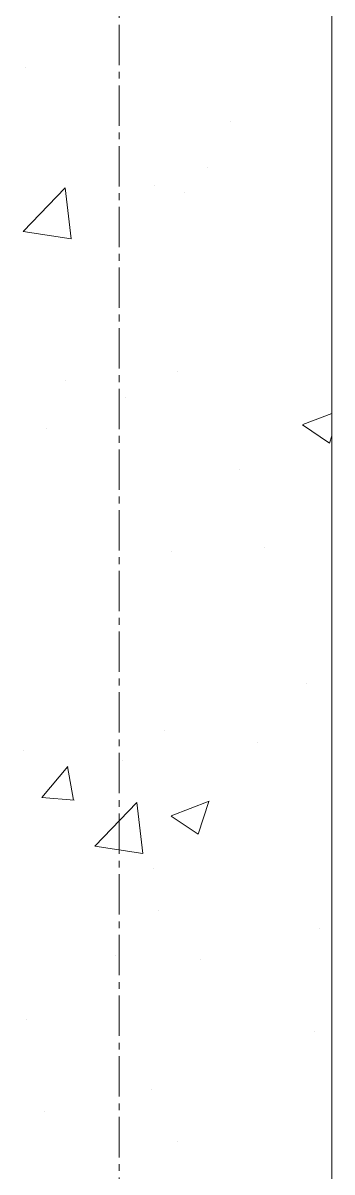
# Model space of a CAD drawing. Header units: millimetres. Extents: x 470010 to 1231400, y -134005 to 421770.
# Drawn here: x 806477 to 806623, y 168615 to 169156 of the extents above; entities that cross this region are included whole.
import ezdxf
from ezdxf.enums import TextEntityAlignment as Align

# ---------------------------------------------------------------- set-up
doc = ezdxf.new("R2010")
doc.units = ezdxf.units.MM
doc.linetypes.add('CENTER2', pattern=[28.575, 19.05, -3.175, 3.175, -3.175])
doc.layers.get('Defpoints').update_dxf_attribs({"color": 140})
doc.layers.add('АР_Стены ПЕНОблок', color=52, linetype='Continuous', lineweight=20)
doc.layers.add('АР_Штриховка', color=8, linetype='Continuous', lineweight=0)
doc.layers.add('РД_Оси_100', color=7, linetype='Continuous', lineweight=0, true_color=0x525252)
doc.styles.add('style1', font='ARIALN.TTF')

# ---------------------------------------------------------------- blocks, each defined once
blk = doc.blocks.new('СОШ_2200_АР_ОСИ_М100_28.05.24')
at = {"layer": 'РД_Оси_100', "color": 251, "linetype": 'CENTER2', "true_color": 0x636466}
blk.add_line((0, -6155), (0, 139938.679), dxfattribs=at)
blk = doc.blocks.new('A$C9108343f')
at = {"layer": 'АР_Стены ПЕНОблок', "color": 18, "linetype": 'Continuous', "lineweight": 20, "true_color": 0x000000}
blk.add_line((140904.09, 237679.49), (140904.09, 313879.49), dxfattribs=at)
at = {"layer": 'АР_Штриховка', "color": 18, "linetype": 'Continuous', "lineweight": 0, "true_color": 0x000000}
for p, q in [((140759.99, 269501.42), (140759.99, 269501.42)), ((140856.36, 269475.96), (140856.36, 269475.96)), ((140845.49, 269454.36), (140845.49, 269454.36)), ((140758.91, 269424.17), (140778.69, 269444.79)), ((140781.47, 269420.67), (140778.66, 269444.79)), ((140820.85, 269445.65), (140820.85, 269445.65)), ((140834.74, 269442.66), (140834.74, 269442.66)), ((140758.89, 269424.21), (140781.48, 269420.71)), ((140831.65, 269358.1), (140831.65, 269358.1)), ((140778.67, 269354.17), (140778.67, 269354.17)), ((140806.9, 269346.17), (140806.9, 269346.17)), ((140890.39, 269333.23), (140904.09, 269338.49)), ((140890.3, 269333.03), (140902.93, 269324.51)), ((140769.73, 269331.33), (140769.73, 269331.33)), ((140902.94, 269324.51), (140904.09, 269327.95)), ((140860.46, 269312.05), (140860.46, 269312.05)), ((140828.56, 269273.55), (140828.56, 269273.55)), ((140872.27, 269275.11), (140872.27, 269275.11)), ((140891.96, 269211.33), (140891.96, 269211.33)), ((140825.47, 269188.99), (140825.47, 269188.99)), ((140869.03, 269183.3), (140869.03, 269183.3)), ((140759.24, 269179.78), (140759.24, 269179.78)), ((140767.67, 269157.67), (140779.91, 269172.26)), ((140782.67, 269156.3), (140779.74, 269172.22)), ((140805.45, 269174.93), (140805.45, 269174.93)), ((140767.67, 269157.66), (140782.85, 269156.33)), ((140792.58, 269134.7), (140812.36, 269155.32)), ((140815.14, 269131.2), (140812.34, 269155.32)), ((140828.59, 269149.04), (140846.37, 269155.87)), ((140841.14, 269140.32), (140846.29, 269155.67)), ((140828.5, 269148.84), (140841.13, 269140.32)), ((140792.56, 269134.75), (140815.15, 269131.24)), ((140820.1, 269124.01), (140820.1, 269124.01)), ((140822.38, 269104.44), (140822.38, 269104.44)), ((140898.41, 269095.79), (140898.41, 269095.79)), ((140802.21, 269083.12), (140802.21, 269083.12)), ((140842.5, 269081.53), (140842.5, 269081.53)), ((140760.46, 269053.14), (140760.46, 269053.14)), ((140896.05, 269047.42), (140896.05, 269047.42)), ((140819.3, 269019.88), (140819.3, 269019.88)), ((140768.98, 269009.7), (140768.98, 269009.7)), ((140831.59, 268995.61), (140831.59, 268995.61))]:
    blk.add_line(p, q, dxfattribs=at)
at = {"layer": 'РД_Оси_100'}
blk.add_blockref('СОШ_2200_АР_ОСИ_М100_28.05.24', (140804.09, 223079.49), dxfattribs=at)
at = {"layer": 'Defpoints', "color": 18, "true_color": 0x000000, "style": 'style1'}
for p in [(143949.34, 316089.12), (143974.98, 281639.5), (143890.4, 273244.71), (143839.99, 264276.81), (143967.75, 254892.38), (12251.96, 104178.14), (12382.58, 96023.14)]:
    blk.add_attdef('АР-ПОМЕЩЕНИЕ:НАИМЕНОВАНИЕ', text='', height=100, dxfattribs=at).set_placement(p, align=Align.MIDDLE)
at = {"layer": 'Defpoints', "color": 18, "true_color": 0x000000, "style": 'style1', "flags": 8}
for p in [(143951.3, 279099.09), (143848.34, 269251.11), (143875.33, 260094.25), (144049.74, 250824.7), (163419.28, 238153.36), (155897.46, 237965.97), (183037.2, 237965.97), (143342.94, 237876.19)]:
    blk.add_attdef('АР-ПОМЕЩЕНИЕ:НАИМЕНОВАНИЕ', text='', height=100, dxfattribs=at).set_placement(p, align=Align.MIDDLE)

msp = doc.modelspace()

# ---------------------------------------------------------------- linework, layer by layer
at = {"layer": 'АР_Стены ПЕНОблок', "color": 18, "linetype": 'Continuous', "lineweight": 20, "true_color": 0x000000}
msp.add_line((806622.706, 137313.251), (806622.706, 213513.251), dxfattribs=at)
at = {"layer": 'АР_Штриховка', "color": 18, "linetype": 'Continuous', "lineweight": 0, "true_color": 0x000000}
for p, q in [((806477.518, 169057.93), (806497.302, 169078.549)), ((806500.081, 169054.423), (806497.275, 169078.545)), ((806477.498, 169057.972), (806500.088, 169054.469)), ((806609, 168966.988), (806622.706, 168972.249)), ((806608.91, 168966.791), (806621.545, 168958.269)), ((806621.553, 168958.267), (806622.706, 168961.704)), ((806486.282, 168791.428), (806498.527, 168806.021)), ((806501.286, 168790.057), (806498.349, 168805.978)), ((806486.281, 168791.418), (806501.463, 168790.09)), ((806511.193, 168768.461), (806530.977, 168789.08)), ((806533.756, 168764.955), (806530.95, 168789.077)), ((806547.198, 168782.8), (806564.982, 168789.627)), ((806559.751, 168774.079), (806564.901, 168789.428)), ((806547.108, 168782.603), (806559.743, 168774.081)), ((806511.173, 168768.504), (806533.763, 168765))]:
    msp.add_line(p, q, dxfattribs=at)

# ---------------------------------------------------------------- block references
msp.add_blockref('A$C9108343f', (665718.612, -100366.242))
at = {"layer": 'РД_Оси_100'}
msp.add_blockref('СОШ_2200_АР_ОСИ_М100_28.05.24', (806522.706, 122713.251), dxfattribs=at)

doc.saveas('drawing.dxf')
